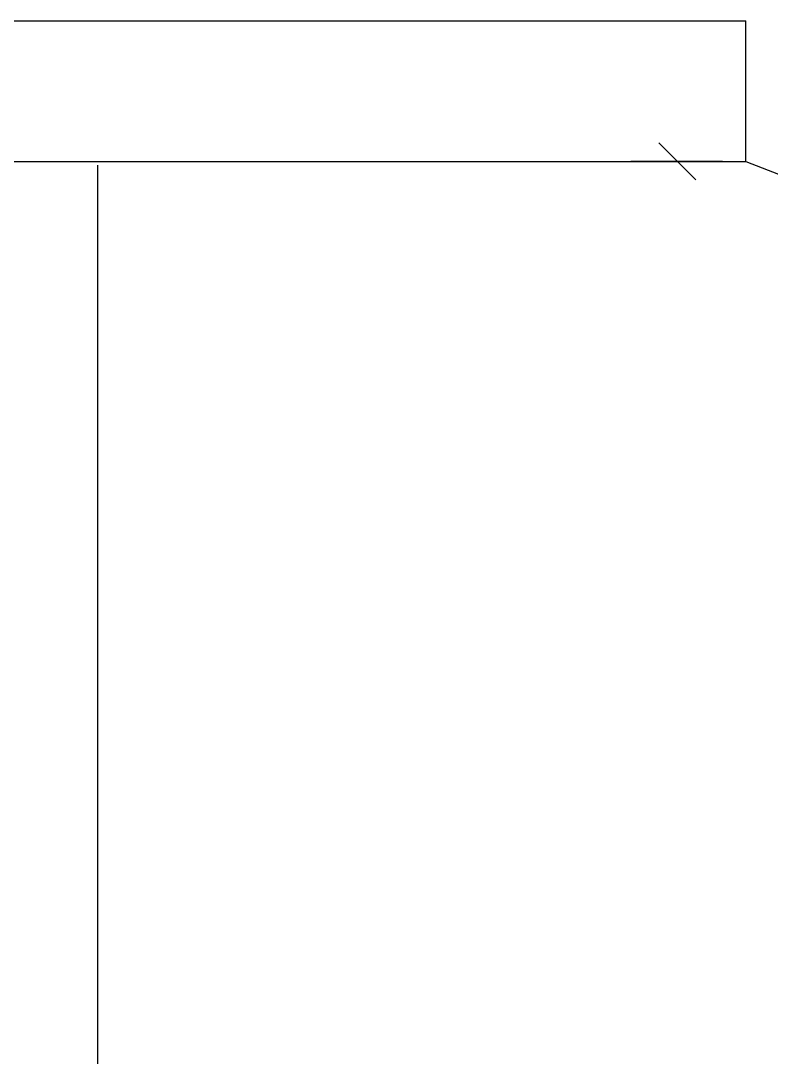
# Model space of a CAD drawing. Header units: millimetres. Extents: x 2185 to 8290, y 601 to 2456.
# Drawn here: x 6678.88 to 6699.14, y 1476.28 to 1504.28 of the extents above; entities that cross this region are included whole.
import ezdxf

# ---------------------------------------------------------------- set-up
doc = ezdxf.new("R2010")
doc.units = ezdxf.units.MM
doc.layers.add('ТХ', color=7, linetype='Continuous')

# ---------------------------------------------------------------- blocks, each defined once
blk = doc.blocks.new('_Oblique')
at = {"color": 0, "linetype": 'ByBlock', "lineweight": -2}
blk.add_line((-0.5, -0.5), (0.5, 0.5), dxfattribs=at)

msp = doc.modelspace()

# ---------------------------------------------------------------- linework, layer by layer
at = {"layer": 'ТХ', "color": 3, "ltscale": 0.2}
for p, q in [((6661.451, 1504.283), (6698.45, 1504.283)), ((6698.45, 1500.483), (6698.45, 1504.283)), ((6661.451, 1500.483), (6698.45, 1500.483)), ((6680.95, 1500.383), (6680.95, 1457.683)), ((6698.45, 1500.483), (6703.182, 1498.627))]:
    msp.add_line(p, q, dxfattribs=at)
at = {"layer": 'ТХ', "color": 3, "ltscale": 0.6}
for p, q in [((6697.825, 1500.483), (6695.352, 1500.483)), ((6680.95, 1488.394), (6680.95, 1484.618))]:
    msp.add_line(p, q, dxfattribs=at)

# ---------------------------------------------------------------- block references
at = {"layer": 'ТХ', "color": 3, "ltscale": 0.6, "rotation": 90}
msp.add_blockref('_Oblique', (6696.602, 1500.483), dxfattribs=at)

doc.saveas('drawing.dxf')
